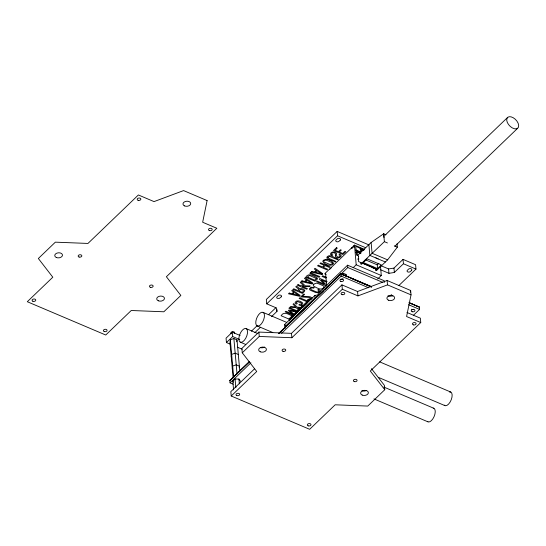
<?xml version="1.0" encoding="UTF-8"?>
<svg xmlns="http://www.w3.org/2000/svg" width="546" height="546" viewBox="0 0 546 546"><rect width="100%" height="100%" fill="white"/><g stroke="black" fill="none" stroke-linecap="round" stroke-linejoin="round"><path stroke-width="0.82" d="M419.464 307.098L409.268 302.696M239.803 371.164L237.005 339.871L233.872 338.54L230.337 339.762L229.941 342.315L233.108 377.777M231.245 356.92L231.64 354.368L235.176 353.146L238.309 354.477M232.289 368.598L232.685 366.045L236.22 364.83L239.353 366.161L239.155 367.438M236.711 341.789L237.005 339.871M410.299 292.151L410.647 290.486L387.114 280.494L357.562 291.509L341.933 284.875L291.482 333.347L258.886 332.077L241.878 348.416L242.267 352.798L256.729 371.498L231.224 396.007L309.657 429.306L335.162 404.798L367.758 406.067L384.766 389.728L384.377 385.346L371.464 368.646M410.647 290.486L411.036 294.867L406.579 316.53L420.754 322.55L370.304 371.027L384.766 389.728M329.791 269.212L331.62 267.451M375.696 268.857L375.825 270.29L376.474 270.57L387.619 259.862L397.338 247.167L397.031 243.809M240.138 335.503L232.296 332.173L226.058 338.165L226.447 342.547L230.371 344.212M368.53 244.731L337.162 231.408L266.339 299.461L266.728 303.842L276.139 307.835L277.013 311.35L271.478 316.666M226.447 342.547L232.685 336.554L232.296 332.173M266.728 303.842L337.551 235.79L337.162 231.408M251.413 331.19L256.948 325.873M268.625 314.646L276.003 307.555M254.88 332.616L260.415 327.3M242.267 352.798L259.275 336.459L291.871 337.728L342.322 289.257L341.933 284.875M325.355 273.225L324.679 273.874L326.126 274.488M364.394 249.317L354.504 245.093L325.573 272.891L326.692 286.008M353.999 246.362L351.733 248.539L351.665 247.816M354.627 246.546L354.061 247.092L353.938 245.632M355.671 252.696L356.238 252.156M311.234 299.618L309.725 298.996L289.107 318.803L289.38 320.181L293.625 316.107M360.592 251.29L361.636 251.74L361.452 249.549L362.018 249.003M289.209 319.976L309.828 300.163L309.725 298.996M285.367 328.194L284.78 324.385L314.94 295.413L318.652 294.826M302.723 307.364L306.968 303.289M360.763 251.979L360.196 252.525L355.487 250.512L356.053 249.966L360.763 251.979L360.449 248.334L359.882 248.88L363.622 250.477M357.439 255.63L371.116 242.492L383.681 233.77L385.967 234.739M384.432 282.337L384.288 280.78L347.584 265.192L318.106 293.516L318.318 295.857L323.232 291.134M284.985 326.651L315.138 297.672L316.776 297.42M249.406 361.629L229.77 380.562M278.883 333.313L340.902 273.717L371.608 286.705M249.481 361.643L229.839 380.514L230.05 382.855L233.183 384.186M278.945 333.333L340.936 273.764L371.526 286.746M229.989 380.501L249.611 361.65M279.04 333.367L340.97 273.853L371.628 286.957M325.068 289.366L328.139 286.411M329.368 285.23L337.967 276.972M339.81 275.204L347.788 267.533L347.584 265.192M341.113 274.488L342.076 273.566L343.475 273.348L345.98 274.42L346.335 276.863M357.739 259.2L358.306 258.654A0.969 0.635 -4.9 0 1 358.524 259.534M230.05 382.855L250.914 362.797M281.606 333.313L341.148 276.099L340.936 273.764M233.586 389.919L232.801 381.156L235.067 378.979L238.923 379.04L240.506 381.285M384.971 235.292L507.725 117.335M353.173 267.67L356.19 264.776L354.504 245.093M375.825 270.29L381.401 264.94L367.151 258.893L361.582 264.244L360.933 263.971L384.384 241.666L383.681 233.77L384.022 237.476M254.518 368.871L230.828 391.625L231.224 396.007M394.922 246.212L517.676 128.255A7.391 4.327 46.1 0 0 513.117 117.677A7.391 4.327 46.1 0 0 507.316 122.447A7.391 4.327 46.1 0 0 517.676 128.255M363.336 262.558L377.586 268.605L377.245 264.837L378.883 263.268M377.675 278.986L381.292 275.512L380.514 266.407M380.726 265.609L388.568 268.939L393.973 268.093L403.044 259.377L415.588 264.708L415.984 269.089L398.798 285.599M380.33 269.656L388.957 273.321L394.362 272.474L403.433 263.759L403.044 259.377M413.445 315.295L419.581 309.398L419.369 307.057L409.172 302.73M342.322 289.257L357.951 295.891L387.503 284.875L411.036 294.867M301.597 307.528L297.065 307.098L293.775 303.562L293.038 304.272L295.645 306.961L290.752 306.47L290.015 307.18L296.307 307.746L298.976 310.565M300.826 308.21L297.727 307.883L299.235 309.405M296.792 312.005L289.906 310.824L294.062 314.243M308.736 300.245L307.494 299.863L308.203 299.181L310.421 299.406L311.131 298.382L309.016 297.427L300.689 296.922L303.74 293.994L304.607 294.362L302.402 296.485C305.487 296.956 309.964 295.4 312.285 298.164M384.384 241.666L387.435 242.963M394.294 245.871L397.338 247.167M337.551 235.79L365.786 247.775M403.433 263.759L415.984 269.089M387.619 259.862L372.079 253.262L371.116 242.492M385.387 261.998L369.847 255.405L368.884 244.635M365.247 259.746L377.245 264.837M362.694 263.172L376.945 269.219M358.306 258.654L358.558 261.575L361.452 262.81M347.788 267.533L382.937 282.453M391.223 295.031L392.792 295.7M391.134 295.072L392.704 295.741M391.066 295.12L392.635 295.789M409.07 302.764L419.246 307.084M352.757 279.095L361.179 282.671M361.302 282.773L371.41 287.066M341.148 276.099L368.598 287.756M408.599 304.736L419.581 309.398M326.597 277.423L322.7 275.771L322.024 276.419L325.921 278.071M406.934 312.469L420.365 318.168L420.754 322.55M327.122 281.579L319.867 278.501L319.226 279.115L324.529 284.193L317.185 281.074L316.523 281.716L325.948 285.722L326.583 285.114L321.287 280.023L326.433 282.207M307.794 301.16L299.809 297.768L299.133 298.416L307.057 301.781M302.975 305.678L300.996 304.832L302.348 304.299L302.805 303.112C301.037 301.255 296.894 299.481 295.133 302.307L295.427 303.48L296.587 304.108L297.263 303.46L296.225 302.723L297.42 301.569L300.983 302.784L301.638 303.337L301.372 304.02L299.454 304.293L298.86 304.866L302.409 306.374M297.529 311.015L289.544 307.63L288.895 308.258L295.857 311.206L288.95 310.019L288.377 310.572L292.642 314.121L285.811 311.22L285.155 311.848L293.141 315.233M289.817 319.437L281.101 315.738C283.9 310.776 289.134 314.605 292.697 316.325M263.104 312.387A7.391 3.529 -67 0 1 261.357 323.894A7.391 3.529 -67 0 1 255.883 321.144A7.391 3.529 -67 0 1 263.104 312.387L286.561 322.345M379.627 361.855L450.798 392.062M257.125 325.901L272.768 332.541M378.344 377.354L444.819 405.576M246.198 328.624A7.391 3.529 -67 0 1 244.451 340.138A7.391 3.529 -67 0 1 238.984 337.387A7.391 3.529 -67 0 1 246.198 328.624L257.93 333.606M383.845 387.059L433.893 408.306M232.685 336.554L239.742 339.551M240.226 342.137L245.7 344.465M373.955 398.908L427.921 421.819M237.428 347.208L242.137 349.208M364.216 249.945L355.739 246.321L356.49 255.071L358.06 255.74A0.969 0.635 -4.9 0 1 358.435 256.388M360.92 253.692L357.002 252.013L357.057 251.18L357.418 255.391M362.326 263.186L375.88 268.98M356.19 264.776L381.292 275.512M232.801 381.156L233.592 382.282M361.452 249.549L362.175 250.716M284.78 324.385L285.353 326.706M393.973 268.093L394.362 272.474M388.568 268.939L388.957 273.321M387.114 280.494L387.503 284.875M373.123 267.11L373.259 268.666M360.804 262.53L360.933 263.971M357.562 291.509L357.951 295.891M314.94 295.413L315.138 297.672M291.482 333.347L291.871 337.728M276.815 309.159L277.013 311.35M258.886 332.077L259.275 336.459M238.923 379.04L239.346 383.824M233.872 338.54L237.039 374.01M235.067 378.979L235.852 387.742M230.337 339.762L233.729 377.73M358.463 256.217L358.708 259.138M345.98 274.42L346.178 276.72M343.475 273.348L343.673 275.648M342.076 273.566L342.212 275.102M231.245 333.797A1.938 1.269 -5.1 0 1 232.439 331.675A1.938 1.269 -5.1 0 1 234.555 333.278M392.71 295.57A3.877 2.539 -5.1 0 1 387.994 295.789M264.592 347.092A3.877 2.539 -5.1 0 1 260.77 347.686M366.55 390.376A3.877 2.539 -5.1 0 1 361.841 390.704M413.841 309.268A1.843 1.208 -5.1 0 1 411.616 309.234M342.997 278.719A1.843 1.208 -5.1 0 1 340.922 279.19M378.201 258.947A7.391 4.327 46.1 0 1 375.866 257.773M433.217 408.121A7.391 3.529 -67 0 1 434.063 416.653A7.391 3.529 -67 0 1 427.361 421.375M449.358 391.967A7.391 3.529 -67 0 1 451.242 399.74A7.391 3.529 -67 0 1 444.26 405.139M335.34 255.624C335.21 260.36 345.024 256.374 339.598 254.245L338.936 254.886L339.96 255.398L340.165 256.129C337.974 258.79 335.428 255.699 336.561 253.235C334.957 251.276 330.828 251.385 330.412 254.272L332.125 255.569L332.787 254.934L331.791 254.422L331.613 253.665C332.767 251.481 336.93 253.201 335.34 255.624M316.421 278.508L314.23 280.89L315.097 281.258L317.083 279.347L317.485 278.808L317.24 277.853C313.786 276.099 308.422 272.249 305.705 277.272L306.572 277.641L309.5 275.437L316.421 278.508M304.75 290.417L304.497 291.346L302.443 293.407L301.576 293.038L303.562 291.004L302.818 289.912L300.607 289.332L297.884 291.475L293.038 289.421L293.714 288.773L297.686 290.458L298.908 289.305L295.761 286.8L296.539 286.056L299.754 288.8C301.447 288.206 303.835 288.861 304.75 290.417M327.859 257.337L328.542 258.306L335.872 261.418L335.203 262.06C333.954 260.155 324.665 260.299 327.252 256.552C330.692 253.692 334.882 258.661 338.295 259.091L337.619 259.739L329.682 256.449L327.859 257.337M207.111 200.58L202.655 222.242L216.83 228.262L166.387 276.74L180.842 295.441L163.841 311.78L131.238 310.503L105.733 335.019L27.3 301.72L52.805 277.211L38.35 258.504L55.351 242.165L87.954 243.441L138.397 194.963L154.027 201.604L183.586 190.588L207.111 200.58M310.845 288.274L310.572 289.087L311.452 289.79L316.243 291.83L317.608 292.076L318.673 291.598L318.782 290.533L317.731 289.933L318.4 289.284L319.867 290.165L320.147 291.032L318.434 292.683L315.568 292.479L310.776 290.438L309.657 289.708L309.37 288.841L311.09 287.189L314.291 287.537L313.616 288.186L311.916 287.797L310.845 288.274M313.882 284.111L313.247 285.108L313.465 286.008C316.393 287.558 321.731 291.366 324.147 287.203L323.915 286.302L322.829 285.565L317.949 283.49L316.455 283.135L313.882 284.111M332.302 263.643L330.255 264.557L322.686 261.445C324.44 264.291 330.596 267.083 333.353 263.882L332.302 263.643M323.341 260.312L323.034 260.654L324.065 260.906L325.368 260.135L326.672 260.326L333.579 263.254C331.879 260.462 326.378 258.04 323.341 260.312M281.238 296.819L279.402 298.369L277.47 298.382A1.843 1.208 -5.1 0 1 277.054 296.717L278.262 295.557A1.843 1.208 -5.1 0 1 279.982 295.052L280.753 295.222A1.843 1.208 -5.1 0 1 281.238 296.819M340.267 240.097L339.066 241.257A1.843 1.208 -5.1 0 1 336.5 241.66A1.843 1.208 -5.1 0 1 336.083 239.994L337.291 238.834A1.843 1.208 -5.1 0 1 339.783 238.5A1.843 1.208 -5.1 0 1 340.267 240.097M293.639 292.008L292.206 293.393L293.195 293.639L294.383 292.499L297.843 294.785L300.027 295.325L292.444 290.001L291.694 290.718L293.639 292.008M306.395 279.743L304.961 281.129L305.951 281.374L307.132 280.235L310.592 282.521L312.783 283.06L305.2 277.737L304.45 278.453L306.395 279.743M316.243 270.29L314.803 271.676L315.793 271.922L316.98 270.782L320.441 273.068L322.625 273.614L315.042 268.284L314.298 269.001L316.243 270.29M411.575 270.372L410.374 271.533A1.843 1.208 -5.1 0 1 407.807 271.935A1.843 1.208 -5.1 0 1 407.398 270.263L408.599 269.11A1.843 1.208 -5.1 0 1 411.097 268.775A1.843 1.208 -5.1 0 1 411.575 270.372M289.243 293.079L288.493 293.796L299.454 296.273L300.013 295.734L289.243 293.079M298.041 284.616L297.372 285.265L306.763 289.25L307.439 288.609L302.259 286.411L309.459 286.664L310.21 285.94L305.234 285.817L301.03 281.75L300.239 282.507L303.808 285.783L300.607 285.708L298.041 284.616M301.993 280.815L301.249 281.531L312.21 284.009L312.769 283.476L301.993 280.815M310.483 272.666L309.814 273.307L319.205 277.3L319.881 276.651L310.483 272.666M311.841 271.362L311.09 272.079L322.058 274.563L322.618 274.024L311.841 271.362M318.25 265.206L317.581 265.847L326.972 269.833L327.641 269.192L323.307 267.349L325.088 265.636L329.429 267.479L330.098 266.83L320.707 262.844L320.031 263.486L324.228 265.267L322.44 266.98L318.25 265.206M336.445 247.72L333.531 250.518L342.922 254.504L345.836 251.706L344.97 251.337L342.731 253.494L339.298 252.04L341.305 250.109L340.445 249.74L338.431 251.672L335.067 250.239L337.312 248.089L336.445 247.72M308.162 277.388L307.494 278.03L313.766 280.699L314.441 280.05L308.162 277.388M299.481 291.216L298.805 291.864L301.105 292.84L301.774 292.192L299.481 291.216M209.466 230.603A1.843 1.208 -5.1 0 0 212.176 229.368A1.843 1.208 -5.1 0 0 209.371 228.515A1.843 1.208 -5.1 0 0 209.466 230.603M138.152 200.327A1.843 1.208 -5.1 0 0 140.861 199.092A1.843 1.208 -5.1 0 0 138.063 198.239A1.843 1.208 -5.1 0 0 138.152 200.327M150.327 287.292A1.843 1.208 -5.1 0 0 153.146 286.165A1.843 1.208 -5.1 0 0 150.45 285.189A1.843 1.208 -5.1 0 0 150.327 287.292M79.122 257.05A1.843 1.208 -5.1 0 0 81.832 255.815A1.843 1.208 -5.1 0 0 79.034 254.962A1.843 1.208 -5.1 0 0 79.122 257.05M104.259 331.558A1.843 1.208 -5.1 0 0 107.071 330.439A1.843 1.208 -5.1 0 0 104.375 329.463A1.843 1.208 -5.1 0 0 104.259 331.558M32.849 301.249A1.843 1.208 -5.1 0 0 35.756 300.245A1.843 1.208 -5.1 0 0 33.169 299.147A1.843 1.208 -5.1 0 0 32.849 301.249M184.466 205.883A3.877 2.539 -5.1 0 0 190.677 203.911A3.877 2.539 -5.1 0 0 185.394 201.467A3.877 2.539 -5.1 0 0 184.466 205.883M56.347 257.507A3.877 2.539 -5.1 0 0 62.462 255.398A3.877 2.539 -5.1 0 0 57.03 253.091A3.877 2.539 -5.1 0 0 56.347 257.507M158.313 300.791A3.877 2.539 -5.1 0 0 164.428 298.682A3.877 2.539 -5.1 0 0 158.995 296.376A3.877 2.539 -5.1 0 0 158.313 300.791M413.383 324.89A1.843 1.208 -5.1 0 0 416.1 323.655A1.843 1.208 -5.1 0 0 413.295 322.802A1.843 1.208 -5.1 0 0 413.383 324.89M342.076 294.622A1.843 1.208 -5.1 0 0 344.785 293.379A1.843 1.208 -5.1 0 0 341.98 292.526A1.843 1.208 -5.1 0 0 342.076 294.622M354.252 381.579A1.843 1.208 -5.1 0 0 357.064 380.453A1.843 1.208 -5.1 0 0 354.368 379.477A1.843 1.208 -5.1 0 0 354.252 381.579M283.046 351.337A1.843 1.208 -5.1 0 0 285.756 350.102A1.843 1.208 -5.1 0 0 282.951 349.249A1.843 1.208 -5.1 0 0 283.046 351.337M308.176 425.846A1.843 1.208 -5.1 0 0 310.995 424.727A1.843 1.208 -5.1 0 0 308.299 423.751A1.843 1.208 -5.1 0 0 308.176 425.846M236.766 395.536A1.843 1.208 -5.1 0 0 239.674 394.533A1.843 1.208 -5.1 0 0 237.094 393.434A1.843 1.208 -5.1 0 0 236.766 395.536M362.23 395.086A3.877 2.539 -5.1 0 0 368.352 392.97A3.877 2.539 -5.1 0 0 362.913 390.663A3.877 2.539 -5.1 0 0 362.23 395.086M388.383 300.17A3.877 2.539 -5.1 0 0 394.601 298.198A3.877 2.539 -5.1 0 0 389.312 295.755A3.877 2.539 -5.1 0 0 388.383 300.17M260.271 351.801A3.877 2.539 -5.1 0 0 266.387 349.686A3.877 2.539 -5.1 0 0 260.954 347.379A3.877 2.539 -5.1 0 0 260.271 351.801M412.21 311.739A1.843 1.208 -5.1 0 0 414.926 310.497A1.843 1.208 -5.1 0 0 412.121 309.643A1.843 1.208 -5.1 0 0 412.21 311.739M340.902 281.463A1.843 1.208 -5.1 0 0 343.611 280.228A1.843 1.208 -5.1 0 0 340.806 279.375A1.843 1.208 -5.1 0 0 340.902 281.463"/></g></svg>
